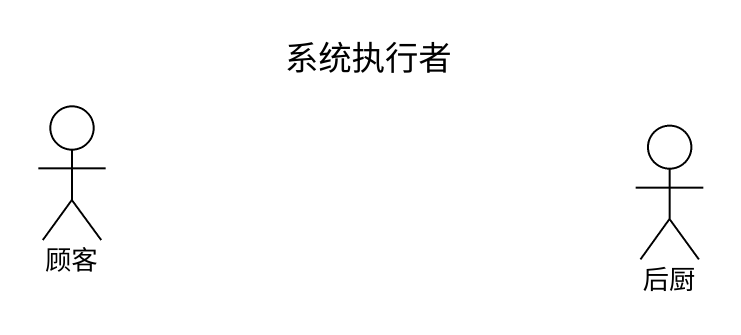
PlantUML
@startuml
title 系统执行者
actor 顾客
actor 后厨
@enduml
